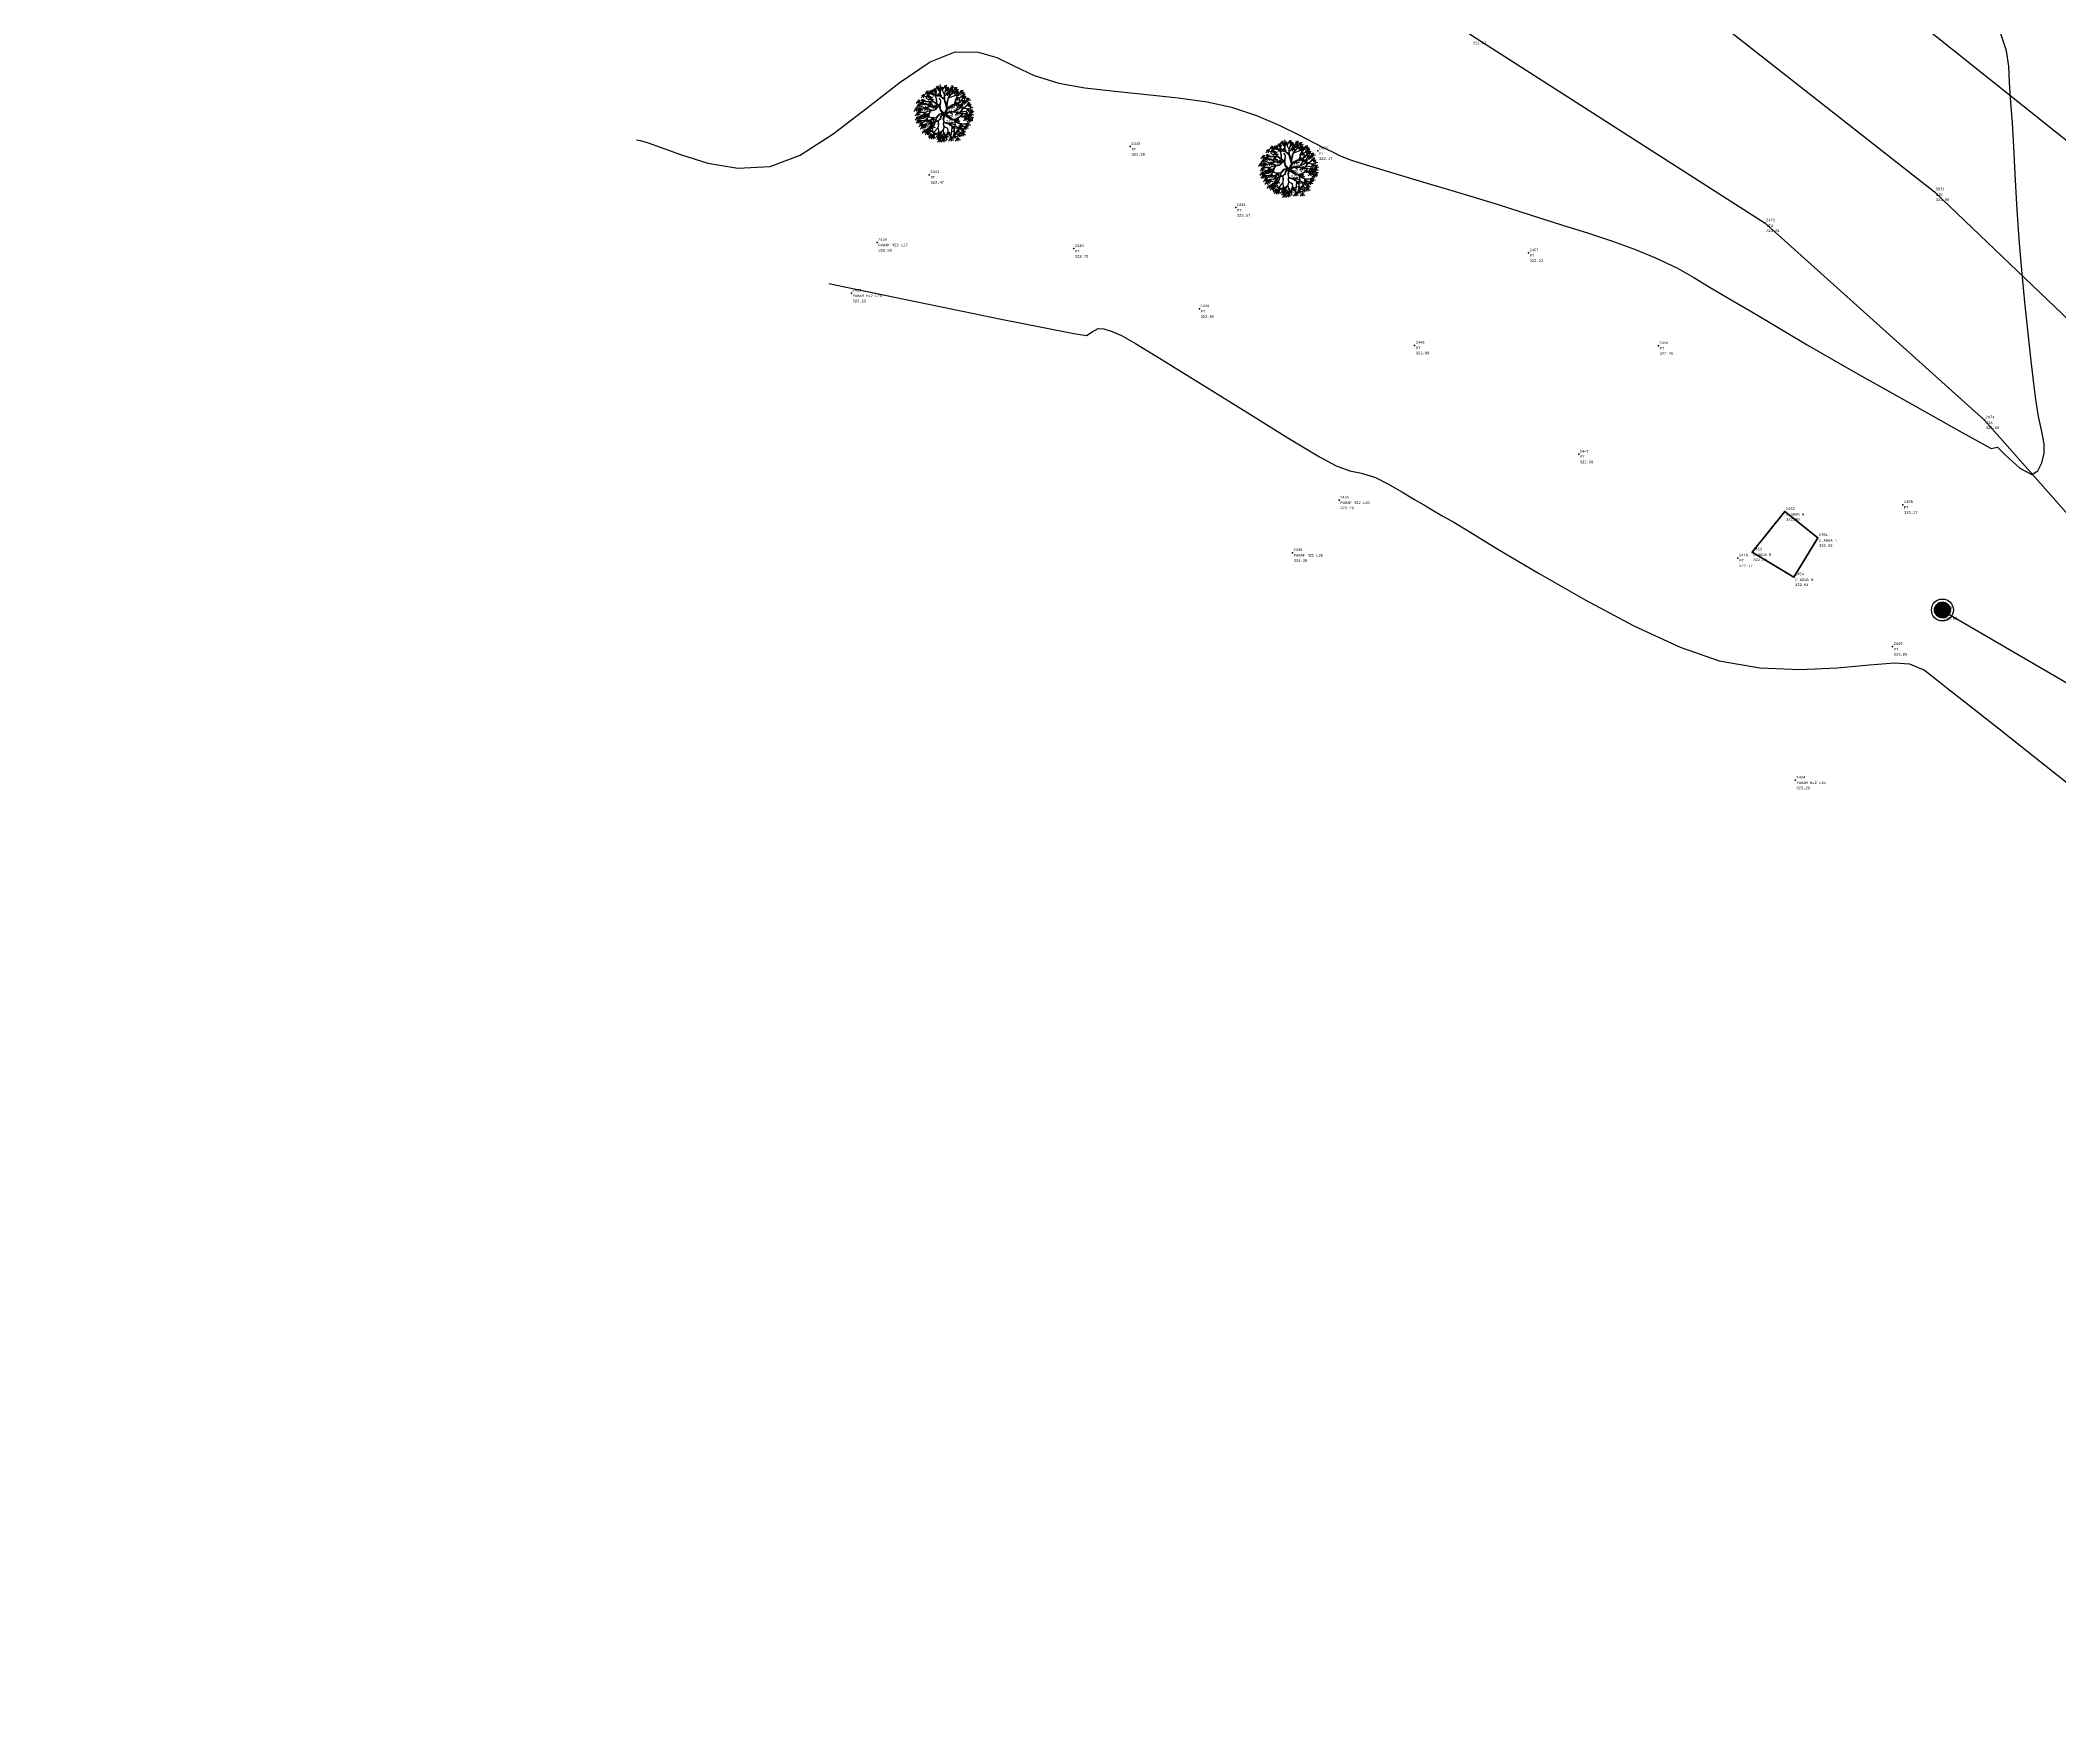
# Model space of a CAD drawing. Header units: metres. Extents: x 5050628 to 5051715, y 2427226 to 2427693.
# Drawn here: x 5051177.92 to 5051216.78, y 2427543.13 to 2427575.21 of the extents above; entities that cross this region are included whole.
import ezdxf
from ezdxf.enums import TextEntityAlignment as Align

# ---------------------------------------------------------------- set-up
doc = ezdxf.new("R2010")
doc.units = ezdxf.units.M
for name, color, linetype in [('1. Eje Vía', 7, 'Continuous'), ('ARBOLES', 3, 'Continuous'), ('C-TOPO-MINR-N', 11, 'Continuous'), ('CVL_PUNTO', 2, 'Continuous'), ('CVL_PUNTO_COR', 2, 'Continuous'), ('CVL_PUNTO_NUM', 2, 'Continuous'), ('POSTE', 2, 'Continuous'), ('Red Baja Tension', 30, 'Continuous'), ('Vía', 40, 'Continuous')]:
    doc.layers.add(name, color=color, linetype=linetype)
doc.layers.add('C. Agua Negras', color=35, linetype='Continuous', lineweight=40)
doc.layers.add('Poste Baja tension', color=30, linetype='Continuous', lineweight=100)
doc.styles.add('MONOTXT4', font='monotxt4.shx')

# ---------------------------------------------------------------- blocks, each defined once
blk = doc.blocks.new('ar-2')
at = {"layer": 'ARBOLES'}
for p, q in [((28.79, 111.96), (28.58, 111.78)), ((28.61, 111.92), (28.85, 111.85)), ((28.69, 111.98), (28.71, 111.78)), ((28.99, 112.15), (28.79, 111.96)), ((28.82, 112.1), (29.05, 112.03)), ((29.04, 111.96), (28.84, 111.78)), ((28.87, 111.92), (29.1, 111.85)), ((28.9, 112.16), (28.92, 111.96)), ((29.16, 112.15), (28.95, 111.97)), ((28.95, 111.98), (28.97, 111.78)), ((29.24, 111.94), (28.97, 112.03)), ((28.99, 112.1), (29.22, 112.03)), ((29.06, 112.17), (29.09, 111.97)), ((29.38, 112.27), (29.17, 112.09)), ((29.21, 112.23), (29.44, 112.16)), ((29.44, 112.04), (29.24, 111.86)), ((29.27, 112), (29.5, 111.92)), ((29.29, 112.29), (29.31, 112.09)), ((29.55, 112.41), (29.35, 112.23)), ((29.4, 112.09), (29.36, 112.16)), ((29.38, 112.37), (29.61, 112.3)), ((29.63, 112.03), (29.43, 111.84)), ((29.46, 112.43), (29.48, 112.23)), ((29.46, 111.98), (29.69, 111.91)), ((29.72, 112.36), (29.51, 112.18)), ((29.54, 112.32), (29.78, 112.24)), ((29.54, 112.04), (29.56, 111.84)), ((29.6, 112.49), (29.63, 112.29)), ((29.98, 112.46), (29.78, 112.27)), ((29.81, 112.41), (30.04, 112.34)), ((29.89, 112.47), (29.91, 112.27)), ((30.1, 112.29), (29.89, 112.1)), ((30.1, 112.06), (29.89, 111.88)), ((29.92, 112.02), (30.16, 111.94)), ((29.93, 112.24), (30.16, 112.17)), ((30, 112.31), (30.03, 112.1)), ((30, 112.08), (30.02, 111.88)), ((30.34, 112.21), (30.14, 112.03)), ((30.35, 112.42), (30.15, 112.24)), ((30.17, 112.17), (30.4, 112.1)), ((30.18, 112.38), (30.41, 112.31)), ((30.25, 112.23), (30.27, 112.03)), ((30.26, 112.44), (30.28, 112.24)), ((30.55, 112.34), (30.35, 112.16)), ((30.57, 112.17), (30.36, 111.99)), ((30.38, 112.29), (30.62, 112.22)), ((30.39, 112.13), (30.63, 112.05)), ((30.43, 111.92), (30.45, 112)), ((30.46, 112.36), (30.48, 112.16)), ((30.47, 112.19), (30.49, 111.99)), ((30.69, 112.07), (30.49, 111.88)), ((30.52, 112.02), (30.75, 111.95)), ((30.6, 112.08), (30.62, 111.88)), ((30.86, 112.17), (30.65, 111.99)), ((30.69, 112.13), (30.92, 112.06)), ((30.74, 112.05), (30.98, 111.98)), ((30.76, 112.19), (30.79, 111.99)), ((30.96, 111.97), (30.76, 111.79)), ((30.79, 111.93), (31.02, 111.85)), ((30.87, 111.99), (30.89, 111.79)), ((30.92, 111.88), (30.94, 111.68)), ((28.4, 111.23), (28.19, 111.04)), ((28.23, 111.18), (28.46, 111.11)), ((28.48, 110.97), (28.27, 110.79)), ((28.3, 111.24), (28.33, 111.04)), ((28.31, 110.93), (28.54, 110.85)), ((28.53, 111.64), (28.32, 111.46)), ((28.54, 111.43), (28.33, 111.25)), ((28.36, 111.6), (28.59, 111.52)), ((28.36, 111.39), (28.6, 111.31)), ((28.57, 111.11), (28.36, 110.93)), ((28.38, 110.99), (28.41, 110.79)), ((28.6, 111.23), (28.4, 111.05)), ((28.43, 111.66), (28.46, 111.46)), ((28.43, 111.19), (28.66, 111.11)), ((28.44, 111.45), (28.46, 111.25)), ((28.47, 111.13), (28.5, 110.93)), ((28.7, 110.84), (28.49, 110.65)), ((28.7, 111.53), (28.5, 111.35)), ((28.51, 111.25), (28.53, 111.05)), ((28.68, 111.44), (28.53, 111.5)), ((28.53, 110.79), (28.76, 110.72)), ((28.76, 111.68), (28.56, 111.5)), ((28.6, 110.85), (28.63, 110.65)), ((28.61, 111.55), (28.63, 111.35)), ((28.67, 111.7), (28.69, 111.5)), ((28.88, 110.93), (28.67, 110.74)), ((28.7, 110.88), (28.94, 110.81)), ((28.96, 111.28), (28.76, 111.09)), ((28.98, 110.9), (28.77, 110.72)), ((28.78, 110.94), (28.8, 110.74)), ((28.81, 110.86), (29.04, 110.79)), ((28.87, 111.29), (28.89, 111.09)), ((28.89, 110.92), (28.91, 110.72)), ((29.15, 111.54), (28.95, 111.36)), ((28.98, 111.5), (29.21, 111.43)), ((29.2, 111.81), (28.99, 111.63)), ((29.02, 111.76), (29.26, 111.69)), ((29.06, 111.56), (29.08, 111.36)), ((29.29, 111.27), (29.08, 111.45)), ((29.1, 111.83), (29.13, 111.63)), ((29.43, 111.38), (29.22, 111.2)), ((29.25, 111.34), (29.49, 111.26)), ((29.33, 111.4), (29.35, 111.2)), ((30.16, 111.33), (30.39, 111.26)), ((30.24, 111.39), (30.26, 111.19)), ((30.57, 111.51), (30.37, 111.33)), ((30.4, 111.46), (30.63, 111.39)), ((30.64, 111.02), (30.43, 110.84)), ((30.45, 111.76), (30.68, 111.69)), ((30.47, 110.98), (30.7, 110.91)), ((30.48, 111.53), (30.5, 111.33)), ((30.53, 111.83), (30.55, 111.63)), ((30.54, 111.04), (30.57, 110.84)), ((30.6, 111.33), (30.68, 111.67)), ((30.85, 111.38), (30.64, 111.19)), ((30.87, 110.88), (30.66, 110.7)), ((30.68, 111.33), (30.91, 111.26)), ((30.75, 111.39), (30.78, 111.19)), ((30.77, 110.9), (30.8, 110.7)), ((31.02, 111.86), (30.81, 111.68)), ((30.81, 111.59), (31.04, 111.52)), ((30.84, 111.82), (31.08, 111.75)), ((30.86, 111.78), (30.96, 111.86)), ((31.13, 110.97), (30.92, 110.79)), ((31.2, 111.76), (30.99, 111.58)), ((31.22, 111.2), (31.02, 111.01)), ((31.03, 111.72), (31.26, 111.65)), ((31.24, 111.51), (31.03, 111.33)), ((31.03, 110.99), (31.06, 110.79)), ((31.05, 111.15), (31.28, 111.08)), ((31.07, 111.46), (31.3, 111.39)), ((31.28, 110.82), (31.07, 110.64)), ((31.09, 111.37), (31.23, 111.38)), ((31.11, 111.78), (31.13, 111.58)), ((31.13, 111.21), (31.15, 111.01)), ((31.14, 111.53), (31.17, 111.33)), ((31.16, 111.32), (31.4, 111.25)), ((31.37, 110.97), (31.16, 110.79)), ((31.18, 110.84), (31.2, 110.64)), ((31.39, 111.13), (31.19, 110.94)), ((31.19, 110.93), (31.43, 110.85)), ((31.22, 111.08), (31.45, 111.01)), ((31.24, 111.38), (31.27, 111.18)), ((31.27, 110.99), (31.3, 110.79)), ((31.3, 111.14), (31.32, 110.94)), ((28.47, 110.74), (28.26, 110.56)), ((28.3, 110.7), (28.53, 110.63)), ((28.51, 110.58), (28.31, 110.4)), ((28.34, 110.54), (28.57, 110.47)), ((28.37, 110.76), (28.4, 110.56)), ((28.61, 110.58), (28.4, 110.39)), ((28.42, 110.6), (28.44, 110.4)), ((28.44, 110.53), (28.67, 110.46)), ((28.67, 110.39), (28.46, 110.2)), ((28.51, 110.6), (28.54, 110.39)), ((28.74, 110.25), (28.53, 110.07)), ((28.56, 110.21), (28.8, 110.14)), ((28.57, 110.4), (28.6, 110.2)), ((28.64, 110.27), (28.67, 110.07)), ((28.85, 110.04), (28.64, 109.85)), ((28.67, 109.99), (28.91, 109.92)), ((28.9, 110.35), (28.69, 110.17)), ((28.72, 110.31), (28.96, 110.23)), ((28.95, 110.63), (28.75, 110.45)), ((28.75, 110.05), (28.78, 109.85)), ((28.78, 110.58), (29.01, 110.51)), ((28.8, 110.37), (28.82, 110.17)), ((29.01, 109.94), (28.81, 109.76)), ((29.05, 110.12), (28.84, 109.94)), ((28.84, 109.9), (29.07, 109.82)), ((28.86, 110.65), (28.88, 110.45)), ((28.88, 110.08), (29.11, 110.01)), ((28.92, 109.96), (28.94, 109.76)), ((28.95, 110.14), (28.98, 109.94)), ((28.97, 109.92), (29, 109.72)), ((29.18, 110.49), (28.98, 110.31)), ((29.19, 109.82), (28.98, 109.64)), ((29.01, 110.45), (29.24, 110.37)), ((29.24, 110.04), (29.03, 109.86)), ((29.23, 109.75), (29.03, 109.57)), ((29.06, 109.99), (29.3, 109.92)), ((29.09, 110.51), (29.11, 110.31)), ((29.09, 109.84), (29.11, 109.64)), ((29.32, 110.69), (29.11, 110.5)), ((29.11, 110.23), (29.35, 110.16)), ((29.33, 109.72), (29.12, 109.53)), ((29.14, 109.77), (29.16, 109.57)), ((29.15, 110.64), (29.38, 110.57)), ((29.18, 109.91), (29.41, 109.84)), ((29.23, 110.7), (29.25, 110.5)), ((29.23, 109.84), (29.46, 109.77)), ((29.24, 109.74), (29.26, 109.53)), ((29.6, 109.82), (29.4, 109.63)), ((29.51, 109.83), (29.53, 109.63)), ((29.54, 109.71), (29.56, 109.51)), ((29.58, 109.9), (29.6, 109.7)), ((29.89, 109.87), (29.68, 109.69)), ((29.9, 109.77), (29.7, 109.59)), ((29.73, 109.74), (29.75, 109.53)), ((30.01, 109.76), (29.8, 109.58)), ((29.87, 109.75), (29.83, 109.61)), ((29.84, 109.72), (30.07, 109.65)), ((29.91, 109.78), (29.94, 109.58)), ((30.17, 109.91), (29.96, 109.72)), ((29.99, 109.86), (30.23, 109.79)), ((30.33, 110.45), (30.12, 110.26)), ((30.16, 110.4), (30.39, 110.33)), ((30.45, 110.25), (30.24, 110.06)), ((30.47, 109.8), (30.26, 109.61)), ((30.28, 110.2), (30.51, 110.13)), ((30.29, 109.96), (30.53, 109.88)), ((30.3, 109.75), (30.53, 109.68)), ((30.35, 110.26), (30.38, 110.06)), ((30.38, 109.81), (30.4, 109.61)), ((30.63, 110.61), (30.42, 110.43)), ((30.65, 110.02), (30.44, 109.84)), ((30.45, 110.57), (30.69, 110.5)), ((30.48, 109.98), (30.71, 109.91)), ((30.53, 110.63), (30.55, 110.43)), ((30.74, 109.83), (30.54, 109.65)), ((30.55, 110.04), (30.58, 109.84)), ((30.57, 109.78), (30.8, 109.71)), ((30.81, 110.32), (30.61, 110.14)), ((30.81, 110.19), (30.61, 110.01)), ((30.64, 110.28), (30.87, 110.21)), ((30.65, 109.85), (30.67, 109.65)), ((30.72, 110.34), (30.74, 110.14)), ((30.72, 110.21), (30.74, 110.01)), ((30.94, 109.88), (30.73, 109.7)), ((30.94, 110.05), (30.74, 109.87)), ((30.77, 110.01), (31, 109.93)), ((30.77, 109.83), (31, 109.76)), ((30.84, 109.9), (30.87, 109.7)), ((30.85, 110.07), (30.87, 109.87)), ((31.08, 110.24), (30.87, 110.06)), ((31.09, 110.71), (30.88, 110.53)), ((30.88, 110.23), (31.01, 110.06)), ((30.9, 110.2), (31.14, 110.12)), ((30.92, 110.67), (31.15, 110.6)), ((30.98, 110.26), (31.01, 110.06)), ((30.99, 110.73), (31.02, 110.53)), ((31.2, 110.41), (30.99, 110.22)), ((31.3, 110.63), (31.09, 110.45)), ((31.1, 110.78), (31.34, 110.7)), ((31.11, 110.42), (31.13, 110.22)), ((31.13, 110.59), (31.36, 110.52)), ((31.21, 110.65), (31.23, 110.45)), ((31.43, 110.73), (31.23, 110.54)), ((31.34, 110.74), (31.36, 110.54)), ((29.16, 109.67), (29.39, 109.6)), ((29.46, 109.65), (29.69, 109.58)), ((29.68, 109.55), (29.48, 109.36)), ((29.51, 109.52), (29.63, 109.68)), ((29.51, 109.5), (29.74, 109.43)), ((29.59, 109.56), (29.61, 109.36)), ((29.65, 109.67), (29.89, 109.6)), ((29.89, 109.56), (29.68, 109.37)), ((29.71, 109.51), (29.95, 109.44)), ((29.79, 109.57), (29.81, 109.37)), ((29.83, 109.61), (29.85, 109.48)), ((30.28, 109.6), (30.08, 109.42)), ((30.11, 109.56), (30.34, 109.48)), ((30.17, 109.62), (30.21, 109.52)), ((30.19, 109.62), (30.21, 109.42)), ((30.65, 109.61), (30.44, 109.42)), ((30.47, 109.56), (30.71, 109.49)), ((30.55, 109.62), (30.57, 109.42))]:
    blk.add_line(p, q, dxfattribs=at)
at = {"layer": 'ARBOLES', "color": 27}
for p, q in [((29.04, 111.84), (28.91, 111.98)), ((29.25, 111.96), (29.09, 112.15)), ((29.12, 112.15), (29.24, 111.99)), ((29.24, 111.99), (29.14, 112.17)), ((29.28, 111.97), (29.16, 112.19)), ((29.38, 111.89), (29.25, 111.96)), ((29.38, 111.9), (29.28, 111.97)), ((29.35, 112.06), (29.37, 111.86)), ((29.37, 111.84), (29.41, 112.15)), ((29.49, 111.89), (29.38, 111.9)), ((29.59, 111.88), (29.38, 111.89)), ((29.41, 112.15), (29.39, 112.29)), ((29.62, 111.89), (29.49, 111.89)), ((29.64, 112.03), (29.5, 112.31)), ((29.62, 112.38), (29.64, 112.18)), ((29.64, 112.22), (29.62, 112.34)), ((29.62, 111.89), (29.64, 112.04)), ((29.64, 111.99), (29.66, 112.35)), ((29.64, 112.34), (29.65, 112.22)), ((29.64, 112.04), (29.64, 112.22)), ((29.67, 111.83), (29.64, 111.99)), ((29.64, 111.91), (29.64, 111.86)), ((29.76, 112.14), (29.69, 112.34)), ((29.76, 112.14), (29.79, 112.36)), ((29.85, 111.96), (29.76, 112.14)), ((29.84, 111.7), (29.86, 111.95)), ((29.87, 111.68), (29.85, 111.96)), ((29.86, 111.96), (29.97, 112.36)), ((30.13, 112.13), (30.05, 112.35)), ((30.08, 111.79), (30.14, 111.88)), ((30.14, 111.88), (30.13, 112.13)), ((30.14, 112.14), (30.23, 112.3)), ((30.14, 111.92), (30.3, 112.04)), ((30.15, 111.88), (30.3, 112.03)), ((30.22, 111.82), (30.43, 111.91)), ((30.3, 112.03), (30.4, 112.25)), ((30.43, 111.91), (30.74, 112.06)), ((30.48, 111.71), (30.55, 111.89)), ((30.55, 111.89), (30.6, 111.96)), ((30.6, 111.96), (30.62, 112.12)), ((30.7, 111.8), (30.86, 111.96)), ((30.76, 111.86), (30.87, 111.94)), ((30.76, 111.85), (30.88, 111.92)), ((28.4, 111.06), (28.63, 110.99)), ((28.79, 110.98), (28.41, 111.01)), ((28.41, 110.99), (28.77, 110.98)), ((28.64, 111.16), (28.42, 111.14)), ((28.65, 110.82), (28.42, 110.71)), ((28.43, 111.16), (28.56, 111.17)), ((28.72, 111.15), (28.44, 111.2)), ((28.71, 111.25), (28.48, 111.36)), ((28.53, 111.49), (28.76, 111.42)), ((28.59, 111.64), (28.82, 111.57)), ((28.85, 111.56), (28.61, 111.66)), ((28.85, 111.56), (28.64, 111.67)), ((28.9, 111.56), (28.65, 111.69)), ((28.8, 110.98), (28.65, 110.82)), ((28.85, 111.44), (28.68, 111.44)), ((28.83, 111.17), (28.71, 111.25)), ((28.82, 111.17), (28.72, 111.15)), ((28.85, 111.43), (28.75, 111.37)), ((28.79, 111.23), (29.02, 111.16)), ((29.1, 111.09), (28.8, 110.98)), ((28.99, 110.79), (28.8, 110.5)), ((29.12, 111.09), (28.81, 111.28)), ((29.02, 111.28), (28.82, 111.17)), ((28.98, 111.68), (28.85, 111.74)), ((29.25, 111.56), (28.85, 111.56)), ((29.09, 111.3), (28.85, 111.44)), ((29.04, 111.3), (28.85, 111.43)), ((28.98, 110.81), (28.85, 110.74)), ((29.07, 111.07), (28.97, 110.8)), ((29.09, 111.68), (28.98, 111.68)), ((29.1, 111.06), (28.98, 110.81)), ((29, 111.17), (29.14, 111.1)), ((29.25, 111.25), (29.02, 111.28)), ((29.1, 111.68), (29.04, 111.84)), ((29.23, 111.27), (29.04, 111.3)), ((29.28, 111.26), (29.09, 111.3)), ((29.26, 111.56), (29.1, 111.68)), ((29.34, 111.13), (29.1, 111.09)), ((29.11, 111.07), (29.33, 111.12)), ((29.49, 111.41), (29.25, 111.56)), ((29.41, 111.26), (29.26, 111.26)), ((29.56, 111.33), (29.27, 111.53)), ((29.46, 111.28), (29.28, 111.26)), ((29.47, 111.28), (29.34, 111.13)), ((29.43, 111.28), (29.34, 111.13)), ((29.42, 111.73), (29.37, 111.84)), ((29.37, 111.84), (29.42, 111.68)), ((29.54, 110.87), (29.38, 110.69)), ((29.42, 111.68), (29.41, 111.47)), ((29.55, 110.86), (29.41, 110.69)), ((29.44, 111.46), (29.42, 111.73)), ((29.43, 110.69), (29.58, 110.87)), ((29.54, 111.33), (29.46, 111.28)), ((29.55, 111.31), (29.47, 111.28)), ((29.62, 111.33), (29.49, 111.41)), ((29.74, 110.94), (29.54, 110.87)), ((29.55, 111.31), (29.63, 111.14)), ((29.76, 110.92), (29.55, 110.86)), ((29.59, 111.27), (29.56, 111.33)), ((29.66, 111.6), (29.58, 111.76)), ((29.86, 111.66), (29.59, 111.88)), ((29.6, 111.35), (29.66, 111.59)), ((29.64, 111.11), (29.6, 111.32)), ((29.66, 111.13), (29.62, 111.33)), ((29.63, 111.35), (29.66, 111.6)), ((29.75, 110.97), (29.64, 111.11)), ((29.76, 110.92), (29.64, 111.1)), ((29.85, 110.92), (29.65, 110.74)), ((29.76, 110.99), (29.66, 111.13)), ((29.66, 110.77), (29.78, 110.94)), ((29.81, 110.92), (29.66, 110.77)), ((29.88, 111.66), (29.67, 111.83)), ((29.86, 110.92), (29.75, 110.97)), ((29.86, 110.92), (29.76, 110.99)), ((29.81, 110.87), (29.77, 110.62)), ((29.85, 110.92), (29.78, 110.61)), ((29.86, 110.81), (29.8, 110.62)), ((29.85, 110.92), (29.98, 111.2)), ((29.85, 110.92), (30, 111.18)), ((29.85, 110.92), (29.89, 110.81)), ((29.98, 111.2), (29.86, 111.66)), ((29.97, 111.38), (29.88, 111.66)), ((29.89, 110.95), (29.88, 110.92)), ((29.88, 110.92), (29.9, 110.82)), ((29.89, 110.81), (30.22, 110.6)), ((29.9, 110.82), (29.92, 110.92)), ((29.92, 110.99), (30.02, 111.16)), ((29.92, 110.94), (30.04, 111.02)), ((29.92, 110.92), (29.92, 110.99)), ((29.92, 110.91), (30.02, 110.99)), ((29.93, 110.9), (30.29, 110.62)), ((29.94, 110.8), (29.93, 110.87)), ((29.93, 110.87), (30.21, 110.66)), ((30.2, 110.63), (29.94, 110.8)), ((29.95, 110.89), (30.09, 111)), ((29.96, 111.42), (30.07, 111.77)), ((30, 111.35), (29.97, 111.38)), ((30, 111.18), (29.97, 111.35)), ((30.21, 110.66), (29.97, 110.81)), ((29.98, 111.38), (30.02, 111.53)), ((30, 111.37), (30.08, 111.79)), ((30.02, 111.18), (30, 111.35)), ((30.02, 111.25), (30.3, 111.41)), ((30.02, 110.99), (30.1, 111.02)), ((30.03, 111.21), (30.25, 111.36)), ((30.04, 111.18), (30.31, 111.4)), ((30.09, 111.78), (30.22, 111.82)), ((30.09, 111), (30.15, 111)), ((30.1, 111.81), (30.23, 111.83)), ((30.1, 111.02), (30.3, 111.02)), ((30.33, 111.38), (30.13, 111.19)), ((30.15, 111), (30.31, 110.89)), ((30.19, 110.99), (30.32, 111.01)), ((30.28, 111.02), (30.47, 111.09)), ((30.3, 111.41), (30.42, 111.42)), ((30.3, 111.02), (30.42, 110.99)), ((30.31, 111.4), (30.47, 111.41)), ((30.35, 111.02), (30.48, 111.09)), ((30.38, 111.42), (30.46, 111.59)), ((30.62, 111.81), (30.42, 111.63)), ((30.42, 111.42), (30.45, 111.5)), ((30.42, 110.99), (30.73, 111.02)), ((30.45, 111.5), (30.49, 111.7)), ((30.47, 111.41), (30.56, 111.45)), ((30.47, 111.09), (30.61, 111.32)), ((30.49, 111.7), (30.7, 111.8)), ((30.49, 111.09), (30.72, 111.21)), ((30.5, 111.74), (30.69, 111.79)), ((30.5, 110.65), (30.74, 110.79)), ((30.53, 110.99), (30.66, 110.99)), ((30.56, 111.45), (30.74, 111.58)), ((30.61, 111.37), (30.79, 111.44)), ((30.61, 111.32), (30.78, 111.43)), ((30.63, 111), (30.72, 110.95)), ((30.69, 110.84), (30.93, 110.76)), ((30.72, 110.95), (30.91, 110.94)), ((30.73, 111.02), (30.88, 111.22)), ((30.74, 111.58), (30.86, 111.78)), ((30.74, 110.79), (30.88, 110.75)), ((30.75, 111.02), (30.98, 111.05)), ((30.98, 111.64), (30.77, 111.45)), ((30.78, 111.65), (31.02, 111.58)), ((30.78, 111.43), (30.94, 111.45)), ((30.78, 111.04), (30.89, 111.23)), ((30.79, 111.43), (30.89, 111.62)), ((30.88, 111.22), (31.09, 111.37)), ((30.88, 110.75), (31.2, 110.79)), ((30.89, 111.65), (30.91, 111.45)), ((30.89, 111.22), (31.27, 111.17)), ((30.91, 110.94), (31.29, 110.87)), ((31.18, 110.81), (30.92, 110.76)), ((30.94, 111.45), (31.09, 111.65)), ((30.94, 111.45), (31.12, 111.61)), ((30.96, 110.93), (31.19, 110.85)), ((30.98, 111.05), (31.06, 111.04)), ((31.3, 110.8), (31.18, 110.81)), ((31.2, 110.79), (31.29, 110.75)), ((31.3, 110.78), (31.22, 110.79)), ((28.7, 110.64), (28.46, 110.67)), ((28.57, 110.53), (28.46, 110.5)), ((28.63, 110.53), (28.47, 110.48)), ((28.5, 110.34), (28.73, 110.27)), ((28.8, 110.5), (28.53, 110.34)), ((28.75, 110.54), (28.54, 110.53)), ((28.86, 110.36), (28.58, 110.27)), ((28.71, 110.28), (28.58, 110.26)), ((28.6, 110.23), (28.71, 110.28)), ((28.61, 110.21), (28.84, 110.34)), ((28.92, 110.56), (28.63, 110.53)), ((28.85, 110.74), (28.7, 110.64)), ((28.99, 110.1), (28.75, 109.98)), ((29.11, 110.34), (28.86, 110.36)), ((29.28, 110.68), (28.92, 110.72)), ((29.06, 110.54), (28.92, 110.56)), ((29.07, 110.53), (28.92, 110.44)), ((29.03, 110.16), (28.96, 109.79)), ((29.09, 110.25), (28.97, 109.77)), ((29.08, 110.25), (28.99, 110.1)), ((29.18, 110.67), (29.06, 110.54)), ((29.18, 110.28), (29.08, 110.25)), ((29.29, 110.27), (29.08, 110.09)), ((29.22, 109.77), (29.08, 109.69)), ((29.27, 110.25), (29.1, 110.05)), ((29.23, 110.43), (29.11, 110.34)), ((29.12, 110.33), (29.23, 110.41)), ((29.23, 110.41), (29.17, 110.28)), ((29.41, 110.69), (29.18, 110.67)), ((29.25, 110.43), (29.18, 110.28)), ((29.19, 110.29), (29.21, 110.09)), ((29.68, 109.92), (29.22, 109.77)), ((29.41, 110.51), (29.23, 110.43)), ((29.43, 110.49), (29.25, 110.43)), ((29.25, 109.78), (29.71, 109.95)), ((29.42, 110.69), (29.27, 110.25)), ((29.32, 109.95), (29.3, 109.68)), ((29.49, 110.15), (29.32, 109.95)), ((29.51, 110.52), (29.41, 110.51)), ((29.5, 110.48), (29.43, 110.49)), ((29.63, 109.69), (29.43, 109.51)), ((29.68, 109.88), (29.47, 109.7)), ((29.66, 109.73), (29.47, 109.52)), ((29.52, 110.33), (29.49, 110.15)), ((29.52, 109.98), (29.49, 109.75)), ((29.5, 110.52), (29.52, 110.33)), ((29.5, 110.16), (29.52, 109.98)), ((29.61, 110.61), (29.51, 110.53)), ((29.58, 110.58), (29.51, 110.52)), ((29.52, 110.31), (29.53, 110.51)), ((29.66, 109.72), (29.54, 109.51)), ((29.63, 110.6), (29.58, 110.58)), ((29.64, 110.77), (29.61, 110.61)), ((29.65, 110.74), (29.63, 110.6)), ((29.68, 109.92), (29.66, 109.73)), ((29.78, 110.03), (29.68, 109.92)), ((29.78, 110.61), (29.81, 110.46)), ((29.83, 110.2), (29.78, 110.04)), ((29.78, 110.04), (29.79, 109.88)), ((29.8, 110.45), (29.79, 110.36)), ((29.82, 110.43), (29.79, 110.36)), ((29.79, 110.36), (29.84, 110.21)), ((29.79, 110.36), (29.82, 110.18)), ((29.79, 109.88), (29.87, 109.75)), ((29.8, 110.62), (29.82, 110.47)), ((29.81, 110.46), (29.89, 110.41)), ((29.82, 110.47), (29.91, 110.43)), ((29.84, 110.21), (30.02, 110.12)), ((29.87, 109.75), (30, 109.49)), ((29.89, 110.41), (30.12, 110.34)), ((29.91, 110.43), (30.09, 110.37)), ((30.04, 109.92), (29.96, 109.75)), ((30.02, 109.91), (29.96, 109.76)), ((29.96, 109.75), (29.96, 109.49)), ((30.02, 110.12), (30.04, 109.92)), ((30.03, 109.97), (30.02, 109.91)), ((30.04, 109.92), (30.1, 109.77)), ((30.29, 110.41), (30.06, 110.38)), ((30.07, 109.92), (30.09, 109.72)), ((30.1, 109.77), (30.34, 109.57)), ((30.12, 110.37), (30.25, 110.26)), ((30.12, 110.34), (30.25, 110.25)), ((30.13, 110.37), (30.29, 110.41)), ((30.24, 109.93), (30.17, 109.62)), ((30.29, 110.62), (30.2, 110.63)), ((30.22, 110.6), (30.34, 110.59)), ((30.25, 110.25), (30.24, 109.93)), ((30.26, 110.26), (30.38, 110.07)), ((30.31, 110.62), (30.37, 110.62)), ((30.34, 110.59), (30.42, 110.49)), ((30.37, 110.62), (30.5, 110.65)), ((30.37, 110.05), (30.38, 109.85)), ((30.4, 109.59), (30.37, 109.84)), ((30.38, 110.07), (30.4, 109.88)), ((30.38, 109.85), (30.42, 109.59)), ((30.39, 109.88), (30.44, 109.59)), ((30.4, 110.58), (30.45, 110.49)), ((30.4, 109.88), (30.65, 109.73)), ((30.41, 110.58), (30.53, 110.64)), ((30.42, 110.49), (30.7, 110.37)), ((30.42, 110.49), (30.43, 110.28)), ((30.45, 110.28), (30.43, 110.48)), ((30.43, 110.28), (30.55, 110.19)), ((30.45, 110.49), (30.69, 110.39)), ((30.53, 110.64), (30.73, 110.77)), ((30.55, 110.19), (30.61, 109.97)), ((30.57, 110.17), (30.81, 110.1)), ((30.58, 110.19), (30.83, 110.11)), ((30.61, 109.97), (30.77, 109.85)), ((30.64, 110.15), (30.87, 110.07)), ((30.68, 110.36), (30.88, 110.23)), ((30.69, 110.39), (31, 110.35)), ((30.7, 110.37), (31.02, 110.38)), ((30.73, 110.77), (30.9, 110.74)), ((30.83, 110.11), (30.91, 109.98)), ((30.9, 110.74), (31.16, 110.63)), ((31.14, 110.61), (30.91, 110.72)), ((31, 110.35), (31.1, 110.19)), ((31.02, 110.38), (31.23, 110.44)), ((31.03, 110.36), (31.26, 110.29)), ((31.26, 110.6), (31.14, 110.62)), ((31.25, 110.58), (31.14, 110.61)), ((31.16, 110.63), (31.27, 110.62)), ((29.3, 109.68), (29.26, 109.62))]:
    blk.add_line(p, q, dxfattribs=at)
blk = doc.blocks.new('POSTE')
at = {"layer": 'POSTE'}
h = blk.add_hatch(color=30, dxfattribs=at)
edge = h.paths.add_edge_path()
edge.add_arc((992.96, 972.38), 0.558, 0, 360)
at = {"layer": 'POSTE', "color": 30}
for radius in [0.768, 0.558]:
    blk.add_circle((992.96, 972.38, 192.94), radius, dxfattribs=at)
blk = doc.blocks.new('A$Cd4a49434')
at = {"layer": 'POSTE', "xscale": 0.6787685145199105, "yscale": 0.6787685145199105, "zscale": 0.6787685145199105, "rotation": 349.84833}
blk.add_blockref('POSTE', (-779.251, -530.372, 158.248), dxfattribs=at)

msp = doc.modelspace()

# ---------------------------------------------------------------- linework, layer by layer
at = {"layer": '1. Eje Vía', "elevation": 280.286, "flags": 128}
msp.add_lwpolyline([(5051134.96, 2427542.765), (5051136.762, 2427550.747), (5051140.146, 2427557.639), (5051145.715, 2427563.414), (5051152.129, 2427568.918), (5051158.878, 2427573.977), (5051164.148, 2427577.812), (5051170.819, 2427581.928), (5051177.257, 2427585.087), (5051183.701, 2427585.878), (5051190.33, 2427585.765), (5051196.888, 2427583.281), (5051203.2, 2427580.039), (5051209.101, 2427576.436), (5051214.374, 2427572.29), (5051219.438, 2427567.447), (5051223.217, 2427562.623), (5051227.421, 2427557.665), (5051231.897, 2427551.837), (5051237.2, 2427546.823), (5051244.163, 2427543.332), (5051251.264, 2427540.992)], dxfattribs=at)
at = {"layer": 'C-TOPO-MINR-N', "color": 32, "linetype": 'Continuous', "lineweight": -3}
for points in [[(5051189.392, 2427573.297, 322.966), (5051189.463, 2427573.281, 322.966), (5051189.613, 2427573.237, 322.966), (5051189.863, 2427573.148, 322.966), (5051190.237, 2427573.009, 322.966), (5051190.763, 2427572.844, 322.966), (5051191.342, 2427572.747, 322.966), (5051191.965, 2427572.778, 322.966), (5051192.54, 2427573, 322.966), (5051193.175, 2427573.411, 322.966), (5051193.83, 2427573.912, 322.966), (5051194.465, 2427574.406, 322.966), (5051195.043, 2427574.797, 322.966), (5051195.522, 2427574.985, 322.966), (5051195.965, 2427574.984, 322.966), (5051196.327, 2427574.879, 322.966), (5051196.667, 2427574.713, 322.966), (5051197.045, 2427574.534, 322.966), (5051197.518, 2427574.385, 322.966), (5051198.02, 2427574.298, 322.966), (5051198.598, 2427574.229, 322.966), (5051199.211, 2427574.167, 322.966), (5051199.816, 2427574.102, 322.966), (5051200.374, 2427574.024, 322.966), (5051200.842, 2427573.923, 322.966), (5051201.322, 2427573.761, 322.966), (5051201.761, 2427573.574, 322.966), (5051202.138, 2427573.389, 322.966), (5051202.43, 2427573.235, 322.966), (5051202.617, 2427573.14, 322.966), (5051202.787, 2427573.06, 322.966), (5051202.92, 2427572.995, 322.966), (5051203.093, 2427572.923, 322.966), (5051203.352, 2427572.839, 322.966), (5051203.857, 2427572.686, 322.966), (5051204.52, 2427572.487, 322.966), (5051205.254, 2427572.266, 322.966), (5051205.974, 2427572.046, 322.966), (5051206.592, 2427571.851, 322.966), (5051207.191, 2427571.66, 322.966), (5051207.711, 2427571.495, 322.966), (5051208.173, 2427571.343, 322.966), (5051208.597, 2427571.191, 322.966), (5051209.003, 2427571.023, 322.966), (5051209.424, 2427570.822, 322.966), (5051209.742, 2427570.644, 322.966), (5051210.055, 2427570.453, 322.966), (5051210.459, 2427570.214, 322.966), (5051210.824, 2427570.002, 322.966), (5051211.169, 2427569.798, 322.966), (5051211.524, 2427569.586, 322.966), (5051211.922, 2427569.35, 322.966), (5051212.393, 2427569.077, 322.966), (5051212.919, 2427568.777, 322.966), (5051213.569, 2427568.409, 322.966), (5051214.245, 2427568.029, 322.966), (5051214.85, 2427567.689, 322.966), (5051215.288, 2427567.445, 322.966), (5051215.462, 2427567.351, 322.966), (5051215.523, 2427567.364, 322.966), (5051215.583, 2427567.376, 322.966), (5051215.732, 2427567.232, 322.966), (5051216.016, 2427566.973, 322.966), (5051216.244, 2427566.849, 322.966), (5051216.358, 2427566.924, 322.966), (5051216.435, 2427567.074, 322.966), (5051216.483, 2427567.263, 322.966), (5051216.481, 2427567.443, 322.966), (5051216.437, 2427567.68, 322.966), (5051216.375, 2427567.967, 322.966), (5051216.32, 2427568.295, 322.966), (5051216.282, 2427568.602, 322.966), (5051216.232, 2427569.041, 322.966), (5051216.175, 2427569.574, 322.966), (5051216.114, 2427570.167, 322.966), (5051216.055, 2427570.782, 322.966), (5051216.003, 2427571.383, 322.966), (5051215.956, 2427572.047, 322.966), (5051215.923, 2427572.641, 322.966), (5051215.898, 2427573.166, 322.966), (5051215.874, 2427573.623, 322.966), (5051215.843, 2427574.011, 322.966), (5051215.817, 2427574.398, 322.966), (5051215.802, 2427574.711, 322.966), (5051215.76, 2427575.005, 322.966), (5051215.652, 2427575.337, 322.966)], [(5051193.089, 2427570.527, 323.966), (5051193.19, 2427570.506, 323.966), (5051193.427, 2427570.458, 323.966), (5051193.859, 2427570.369, 323.966), (5051194.539, 2427570.228, 323.966), (5051195.477, 2427570.035, 323.966), (5051196.408, 2427569.843, 323.966), (5051197.222, 2427569.679, 323.966), (5051197.806, 2427569.565, 323.966), (5051198.05, 2427569.526, 323.966), (5051198.163, 2427569.597, 323.966), (5051198.275, 2427569.665, 323.966), (5051198.387, 2427569.654, 323.966), (5051198.542, 2427569.605, 323.966), (5051198.723, 2427569.53, 323.966), (5051198.994, 2427569.372, 323.966), (5051199.569, 2427569.02, 323.966), (5051200.328, 2427568.549, 323.966), (5051201.154, 2427568.037, 323.966), (5051201.929, 2427567.56, 323.966), (5051202.535, 2427567.194, 323.966), (5051202.855, 2427567.015, 323.966), (5051203.122, 2427566.924, 323.966), (5051203.345, 2427566.878, 323.966), (5051203.614, 2427566.791, 323.966), (5051203.865, 2427566.668, 323.966), (5051204.123, 2427566.518, 323.966), (5051204.367, 2427566.369, 323.966), (5051204.573, 2427566.245, 323.966), (5051204.768, 2427566.134, 323.966), (5051204.922, 2427566.045, 323.966), (5051205.118, 2427565.936, 323.966), (5051205.397, 2427565.766, 323.966), (5051205.969, 2427565.416, 323.966), (5051206.748, 2427564.95, 323.966), (5051207.65, 2427564.436, 323.966), (5051208.587, 2427563.939, 323.966), (5051209.475, 2427563.526, 323.966), (5051210.229, 2427563.262, 323.966), (5051211.008, 2427563.13, 323.966), (5051211.78, 2427563.099, 323.966), (5051212.5, 2427563.13, 323.966), (5051213.122, 2427563.184, 323.966), (5051213.602, 2427563.223, 323.966), (5051213.893, 2427563.207, 323.966), (5051214.177, 2427563.083, 323.966), (5051214.385, 2427562.924, 323.966), (5051214.641, 2427562.72, 323.966), (5051214.954, 2427562.477, 323.966), (5051215.614, 2427561.957, 323.966), (5051216.523, 2427561.238, 323.966), (5051217.581, 2427560.398, 323.966)]]:
    msp.add_polyline3d(points, dxfattribs=at)
at = {"layer": 'C. Agua Negras', "elevation": 323.068, "flags": 128}
msp.add_lwpolyline([(5051211.493, 2427566.136), (5051210.861, 2427565.357), (5051211.668, 2427564.877), (5051212.127, 2427565.633), (5051211.493, 2427566.136)], dxfattribs=at)
at = {"layer": 'CVL_PUNTO', "color": 4}
for p in [(5051195.327, 2427573.799, 322.761), (5051195.327, 2427573.799, 322.761), (5051198.894, 2427573.163, 322.664), (5051198.894, 2427573.163, 322.664), (5051202.502, 2427573.081, 322.632), (5051202.502, 2427573.081, 322.632), (5051201.962, 2427572.737, 322.97), (5051201.962, 2427572.737, 322.97), (5051195.025, 2427572.623, 322.941), (5051195.025, 2427572.623, 322.941), (5051200.923, 2427571.989, 323.041), (5051200.923, 2427571.989, 323.041), (5051214.374, 2427572.29, 322.443), (5051214.374, 2427572.29, 322.443), (5051211.113, 2427571.691, 322.274), (5051211.113, 2427571.691, 322.274), (5051194.022, 2427571.317, 323.047), (5051194.022, 2427571.317, 323.047), (5051197.806, 2427571.2, 323.249), (5051197.806, 2427571.2, 323.249), (5051206.557, 2427571.116, 322.691), (5051206.557, 2427571.116, 322.691), (5051193.525, 2427570.341, 323.701), (5051193.525, 2427570.341, 323.701), (5051200.224, 2427570.04, 323.531), (5051200.224, 2427570.04, 323.531), (5051204.366, 2427569.337, 323.264), (5051204.366, 2427569.337, 323.264), (5051209.059, 2427569.328, 322.727), (5051209.059, 2427569.328, 322.727), (5051215.336, 2427567.899, 322.462), (5051215.336, 2427567.899, 322.462), (5051207.524, 2427567.241, 323.353), (5051207.524, 2427567.241, 323.353), (5051202.914, 2427566.357, 323.742), (5051202.914, 2427566.357, 323.742), (5051211.493, 2427566.136, 323.068), (5051211.493, 2427566.136, 323.068), (5051213.764, 2427566.269, 322.741), (5051213.764, 2427566.269, 322.741), (5051202.016, 2427565.345, 323.851), (5051202.016, 2427565.345, 323.851), (5051210.861, 2427565.357, 323.102), (5051210.861, 2427565.357, 323.102), (5051212.127, 2427565.633, 323.086), (5051212.127, 2427565.633, 323.086), (5051210.59, 2427565.241, 323.241), (5051210.59, 2427565.241, 323.241), (5051211.668, 2427564.877, 323.104), (5051211.668, 2427564.877, 323.104), (5051214.525, 2427564.231, 323.356), (5051214.525, 2427564.231, 323.356), (5051213.566, 2427563.538, 323.518), (5051213.566, 2427563.538, 323.518), (5051211.693, 2427560.966, 323.752), (5051211.693, 2427560.966, 323.752)]:
    msp.add_point(p, dxfattribs=at)
at = {"layer": 'Red Baja Tension', "elevation": 323.355, "flags": 128}
msp.add_lwpolyline([(5051214.525, 2427564.231), (5051241.659, 2427548.434), (5051301.685, 2427534.931), (5051357.163, 2427520.468), (5051376.182, 2427506.523), (5051401.262, 2427536.202), (5051398.111, 2427603.967), (5051428.819, 2427622.067), (5051444.74, 2427634.543), (5051467.573, 2427655.58)], dxfattribs=at)
at = {"layer": 'Vía'}
for points in [[(5051168.344, 2427607.124, 319.716), (5051170.337, 2427601.384, 319.719), (5051173.808, 2427595.742, 319.818), (5051178.107, 2427591.993, 319.961), (5051183.737, 2427589.04, 320.414), (5051187.703, 2427588.881, 320.8), (5051194.955, 2427586.931, 321.371), (5051201.858, 2427583.986, 321.754), (5051207.998, 2427580.423, 322.098), (5051214.036, 2427575.581, 322.429), (5051218.771, 2427571.796, 322.65), (5051224.45, 2427565.263, 322.978), (5051229.055, 2427559.831, 323.359), (5051233.366, 2427554.308, 323.557), (5051239.032, 2427549.051, 323.809), (5051244.712, 2427545.306, 324.125), (5051252.529, 2427543.179, 324.46)], [(5051136.782, 2427538.62, 315.539), (5051137.127, 2427545.381, 315.984), (5051138.605, 2427551.061, 316.387), (5051140.806, 2427554.958, 316.548), (5051145.612, 2427560.973, 317.013), (5051153.448, 2427567.795, 317.661), (5051160.064, 2427572.822, 318.114), (5051167.526, 2427576.881, 318.873), (5051173.411, 2427580.047, 319.434), (5051177.638, 2427581.979, 319.766), (5051183.229, 2427582.744, 320.301), (5051186.639, 2427581.737, 320.511), (5051193.474, 2427581.807, 321.23), (5051199.756, 2427579.224, 321.713), (5051205.462, 2427575.307, 321.94), (5051211.113, 2427571.691, 322.274), (5051215.336, 2427567.899, 322.462), (5051220.623, 2427561.916, 322.789), (5051225.064, 2427556.822, 323.16), (5051229.599, 2427551.097, 323.524), (5051235.865, 2427545.419, 323.855), (5051242.377, 2427540.787, 324.142)]]:
    msp.add_polyline3d(points, dxfattribs=at)

# ---------------------------------------------------------------- block references
at = {"layer": 'ARBOLES', "lineweight": 0, "xscale": 0.3543167345633265, "yscale": 0.3543167345633265, "zscale": 0.3543167345633265}
for p in [(5051184.74, 2427534.499, 322.761), (5051191.375, 2427533.437, 322.97)]:
    msp.add_blockref('ar-2', p, dxfattribs=at)
at = {"layer": 'Poste Baja tension', "xscale": 0.4053535161564476, "yscale": 0.4053535161564476, "zscale": 0.4053535161564476, "rotation": 359.587882972625}
msp.add_blockref('A$Cd4a49434', (5051214.313, 2427564.033, 207.335), dxfattribs=at)

# ---------------------------------------------------------------- texts
at = {"layer": 'CVL_PUNTO_COR', "color": 4, "style": 'MONOTXT4'}
for s, p in [('321.47', (5051205.485, 2427575.184, 321.94)), ('322.29', (5051195.35, 2427573.676, 322.761)), ('322.20', (5051198.917, 2427573.04, 322.664)), ('322.17', (5051202.525, 2427572.958, 322.632)), ('322.47', (5051195.048, 2427572.5, 322.941)), ('322.50', (5051201.985, 2427572.614, 322.97)), ('321.98', (5051214.397, 2427572.167, 322.443)), ('322.57', (5051200.946, 2427571.866, 323.041)), ('321.81', (5051211.136, 2427571.568, 322.274)), ('322.58', (5051194.045, 2427571.194, 323.047)), ('322.78', (5051197.829, 2427571.077, 323.249)), ('322.22', (5051206.58, 2427570.993, 322.691)), ('323.23', (5051193.548, 2427570.218, 323.701)), ('323.06', (5051200.247, 2427569.917, 323.531)), ('322.80', (5051204.389, 2427569.214, 323.264)), ('322.26', (5051209.082, 2427569.205, 322.727)), ('322.00', (5051215.359, 2427567.776, 322.462)), ('322.89', (5051207.547, 2427567.118, 323.353)), ('323.28', (5051202.937, 2427566.234, 323.742)), ('322.27', (5051213.787, 2427566.146, 322.741)), ('322.60', (5051211.516, 2427566.013, 323.068)), ('322.62', (5051212.15, 2427565.51, 323.086)), ('323.38', (5051202.039, 2427565.222, 323.851)), ('322.77', (5051210.613, 2427565.118, 323.241)), ('322.64', (5051210.884, 2427565.234, 323.102)), ('322.64', (5051211.691, 2427564.754, 323.104)), ('322.89', (5051214.548, 2427564.108, 323.356)), ('323.05', (5051213.589, 2427563.415, 323.518)), ('323.29', (5051211.716, 2427560.843, 323.752))]:
    msp.add_text(s, height=0.05, dxfattribs=at).set_placement(p, align=Align.TOP_LEFT)
at = {"layer": 'CVL_PUNTO_NUM', "color": 4, "style": 'MONOTXT4'}
for s, p in [('2442', (5051195.345, 2427573.817, 322.761)), ('2443', (5051198.912, 2427573.181, 322.664)), ('2458', (5051202.52, 2427573.099, 322.632)), ('2441', (5051195.043, 2427572.641, 322.941)), ('2445', (5051201.98, 2427572.755, 322.97)), ('3871', (5051214.392, 2427572.308, 322.443)), ('2444', (5051200.941, 2427572.007, 323.041)), ('2471', (5051211.131, 2427571.709, 322.274)), ('2438', (5051194.04, 2427571.335, 323.047)), ('2440', (5051197.824, 2427571.218, 323.249)), ('2457', (5051206.575, 2427571.134, 322.691)), ('2437', (5051193.543, 2427570.359, 323.701)), ('2439', (5051200.242, 2427570.058, 323.531)), ('2446', (5051204.384, 2427569.355, 323.264)), ('2456', (5051209.077, 2427569.346, 322.727)), ('2474', (5051215.354, 2427567.917, 322.462)), ('2447', (5051207.542, 2427567.259, 323.353)), ('2435', (5051202.932, 2427566.375, 323.742)), ('2452', (5051211.511, 2427566.154, 323.068)), ('2455', (5051213.782, 2427566.287, 322.741)), ('2451', (5051212.145, 2427565.651, 323.086)), ('2436', (5051202.034, 2427565.363, 323.851)), ('2448', (5051210.608, 2427565.259, 323.241)), ('2453', (5051210.879, 2427565.375, 323.102)), ('2454', (5051211.686, 2427564.895, 323.104)), ('2450', (5051214.543, 2427564.249, 323.356)), ('2449', (5051213.584, 2427563.556, 323.518)), ('2434', (5051211.711, 2427560.984, 323.752))]:
    msp.add_text(s, height=0.05, dxfattribs=at).set_placement(p, align=Align.BOTTOM_LEFT)
for s, p in [('ARB 2', (5051195.352, 2427573.774, 322.761)), ('PT', (5051198.919, 2427573.138, 322.664)), ('ARB 4', (5051201.987, 2427572.712, 322.97)), ('PT', (5051202.527, 2427573.056, 322.632)), ('PT', (5051195.05, 2427572.598, 322.941)), ('PT', (5051200.948, 2427571.964, 323.041)), ('EJE', (5051214.399, 2427572.265, 322.443)), ('VIA', (5051211.138, 2427571.666, 322.274)), ('PARAM MZ2 L27', (5051194.047, 2427571.292, 323.047)), ('PT', (5051197.831, 2427571.175, 323.249)), ('PT', (5051206.582, 2427571.091, 322.691)), ('PARAM MZ2 L26', (5051193.55, 2427570.316, 323.701)), ('PT', (5051200.249, 2427570.015, 323.531)), ('PT', (5051204.391, 2427569.312, 323.264)), ('PT', (5051209.084, 2427569.303, 322.727)), ('VIA', (5051215.361, 2427567.874, 322.462)), ('PT', (5051207.549, 2427567.216, 323.353)), ('PARAM MZ2 L25', (5051202.939, 2427566.332, 323.742)), ('C AGUA N', (5051211.518, 2427566.111, 323.068)), ('PT', (5051213.789, 2427566.244, 322.741)), ('PARAM MZ2 L26', (5051202.041, 2427565.32, 323.851)), ('C AGUA N', (5051210.886, 2427565.332, 323.102)), ('C AGUA N', (5051212.152, 2427565.608, 323.086)), ('PT', (5051210.615, 2427565.216, 323.241)), ('C AGUA N', (5051211.693, 2427564.852, 323.104)), ('PBT', (5051214.55, 2427564.206, 323.356)), ('PT', (5051213.591, 2427563.513, 323.518)), ('PARAM MZ2 L25', (5051211.718, 2427560.941, 323.752))]:
    msp.add_text(s, height=0.05, dxfattribs=at).set_placement(p, align=Align.TOP_LEFT)

doc.saveas('drawing.dxf')
